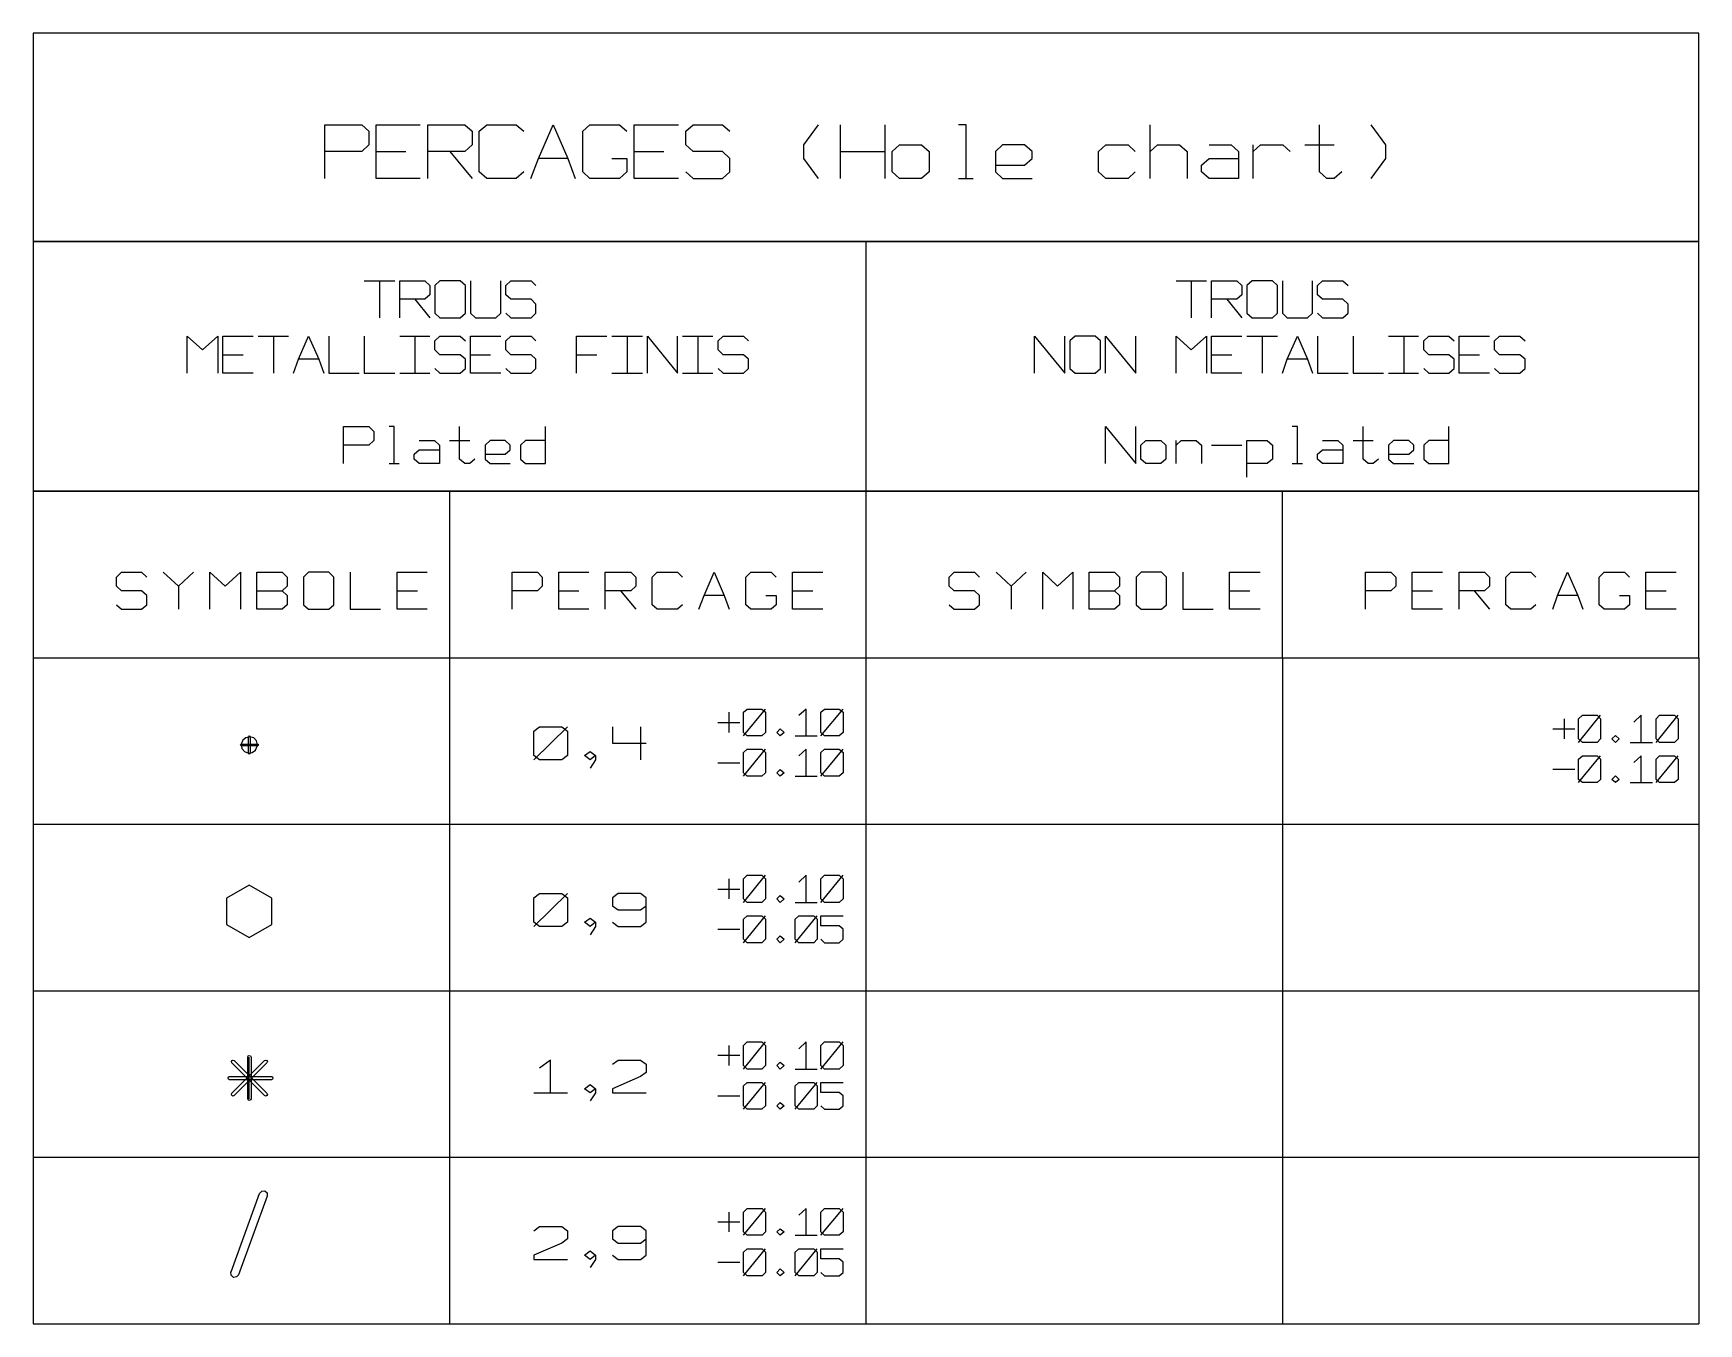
# Model space of a CAD drawing. Extents: x 0 to 1189, y 35 to 806.
# Drawn here: x 285.9 to 425.6, y 233 to 341.2 of the extents above; entities that cross this region are included whole.
import ezdxf

# ---------------------------------------------------------------- set-up
doc = ezdxf.new("R2010")
doc.units = 0
doc.layers.add('1', color=1, linetype='CONTINUOUS')

msp = doc.modelspace()

# ---------------------------------------------------------------- linework, layer by layer
at = {"layer": '1'}
for p, q in [((425.65, 341.25), (285.93, 341.25)), ((285.93, 341.25), (285.93, 323.78)), ((425.65, 323.78), (425.65, 341.25)), ((310.38, 329.08), (310.38, 333.58)), ((310.38, 333.58), (313.48, 333.58)), ((313.48, 333.58), (314.08, 333.03)), ((314.08, 333.03), (314.08, 331.88)), ((314.7, 329.08), (314.7, 333.58)), ((314.7, 333.58), (318.4, 333.58)), ((319.03, 329.08), (319.03, 333.58)), ((319.03, 333.58), (322.13, 333.58)), ((322.13, 333.58), (322.75, 333.03)), ((322.75, 333.03), (322.75, 331.88)), ((323.35, 333.03), (323.98, 333.58)), ((323.35, 329.63), (323.35, 333.03)), ((323.98, 333.58), (326.45, 333.58)), ((326.45, 333.58), (327.08, 333.03)), ((328.3, 330.75), (329.55, 333.58)), ((329.55, 333.58), (330.78, 330.75)), ((332.03, 333.03), (332.63, 333.58)), ((332.03, 329.63), (332.03, 333.03)), ((332.63, 333.58), (335.1, 333.58)), ((335.1, 333.58), (335.73, 333.03)), ((336.35, 329.08), (336.35, 333.58)), ((336.35, 333.58), (340.05, 333.58)), ((340.68, 333.03), (341.3, 333.58)), ((340.68, 331.88), (340.68, 333.03)), ((341.3, 333.58), (343.75, 333.58)), ((343.75, 333.58), (344.38, 333.03)), ((350.58, 331.88), (351.8, 333.58)), ((353.65, 329.08), (353.65, 333.58)), ((357.38, 333.58), (357.38, 329.08)), ((364.18, 333.58), (363.55, 333.58)), ((364.18, 329.08), (364.18, 333.58)), ((379.63, 329.08), (379.63, 333.58)), ((393.85, 329.63), (393.85, 333.58)), ((399.4, 331.88), (398.18, 333.58)), ((313.48, 331.33), (310.38, 331.33)), ((314.08, 331.88), (313.48, 331.33)), ((314.7, 331.33), (317.18, 331.33)), ((322.13, 331.33), (319.03, 331.33)), ((320.88, 331.33), (322.75, 329.08)), ((322.75, 331.88), (322.13, 331.33)), ((336.35, 331.33), (338.83, 331.33)), ((341.3, 331.33), (340.68, 331.88)), ((343.75, 331.33), (341.3, 331.33)), ((344.38, 330.75), (343.75, 331.33)), ((350.58, 330.75), (350.58, 331.88)), ((353.65, 331.33), (357.38, 331.33)), ((357.98, 331.33), (358.6, 331.88)), ((357.98, 329.63), (357.98, 331.33)), ((358.6, 331.88), (360.45, 331.88)), ((360.45, 331.88), (361.08, 331.33)), ((361.08, 331.33), (361.08, 329.63)), ((367.25, 331.88), (366.65, 331.33)), ((366.65, 331.33), (366.65, 329.63)), ((369.1, 331.88), (367.25, 331.88)), ((369.73, 331.33), (369.1, 331.88)), ((369.73, 330.75), (369.73, 331.33)), ((375.3, 331.33), (375.9, 331.88)), ((375.3, 329.63), (375.3, 331.33)), ((375.9, 331.88), (377.78, 331.88)), ((377.78, 331.88), (378.38, 331.33)), ((379.63, 331.33), (380.25, 331.88)), ((380.25, 331.88), (382.1, 331.88)), ((382.1, 331.88), (382.73, 331.33)), ((382.73, 331.33), (382.73, 329.08)), ((384.58, 331.88), (386.43, 331.88)), ((386.43, 331.88), (387.05, 331.33)), ((387.05, 331.33), (387.05, 329.08)), ((388.28, 329.08), (388.28, 331.88)), ((388.28, 331.33), (388.9, 331.88)), ((388.9, 331.88), (390.75, 331.88)), ((390.75, 331.88), (391.38, 331.33)), ((392.6, 331.88), (395.08, 331.88)), ((399.4, 330.75), (399.4, 331.88)), ((327.68, 329.08), (328.3, 330.75)), ((330.78, 330.75), (328.3, 330.75)), ((330.78, 330.75), (331.4, 329.08)), ((334.48, 330.75), (335.73, 330.75)), ((335.73, 330.75), (335.73, 329.63)), ((344.38, 329.63), (344.38, 330.75)), ((351.8, 329.08), (350.58, 330.75)), ((366.65, 330.2), (369.1, 330.2)), ((369.1, 330.2), (369.73, 330.75)), ((383.95, 330.2), (384.58, 330.75)), ((383.95, 329.63), (383.95, 330.2)), ((384.58, 330.75), (387.05, 330.75)), ((398.18, 329.08), (399.4, 330.75)), ((318.4, 329.08), (314.7, 329.08)), ((323.98, 329.08), (323.35, 329.63)), ((326.45, 329.08), (323.98, 329.08)), ((327.08, 329.63), (326.45, 329.08)), ((332.63, 329.08), (332.03, 329.63)), ((335.1, 329.08), (332.63, 329.08)), ((335.73, 329.63), (335.1, 329.08)), ((340.05, 329.08), (336.35, 329.08)), ((340.68, 329.63), (341.3, 329.08)), ((341.3, 329.08), (343.75, 329.08)), ((343.75, 329.08), (344.38, 329.63)), ((358.6, 329.08), (357.98, 329.63)), ((360.45, 329.08), (358.6, 329.08)), ((361.08, 329.63), (360.45, 329.08)), ((363.55, 329.08), (364.78, 329.08)), ((366.65, 329.63), (367.25, 329.08)), ((367.25, 329.08), (369.73, 329.08)), ((375.9, 329.08), (375.3, 329.63)), ((377.78, 329.08), (375.9, 329.08)), ((378.38, 329.63), (377.78, 329.08)), ((384.58, 329.08), (383.95, 329.63)), ((387.05, 329.08), (384.58, 329.08)), ((394.45, 329.08), (393.85, 329.63)), ((395.08, 329.08), (394.45, 329.08)), ((395.7, 329.63), (395.08, 329.08)), ((425.65, 323.78), (285.93, 323.78)), ((285.93, 323.78), (285.93, 302.83)), ((285.93, 323.78), (425.65, 323.78)), ((355.78, 323.78), (355.78, 288.85)), ((425.65, 302.83), (425.65, 323.78)), ((313.7, 320.48), (316.25, 320.48)), ((314.98, 320.48), (314.98, 317.38)), ((316.68, 317.38), (316.68, 320.48)), ((316.68, 320.48), (318.78, 320.48)), ((318.78, 320.48), (319.2, 320.08)), ((319.2, 320.08), (319.2, 319.3)), ((320.05, 320.48), (319.63, 320.08)), ((319.63, 320.08), (319.63, 317.78)), ((321.75, 320.48), (320.05, 320.48)), ((322.18, 320.08), (321.75, 320.48)), ((322.18, 317.78), (322.18, 320.08)), ((322.6, 320.48), (322.6, 317.78)), ((325.15, 317.78), (325.15, 320.48)), ((325.58, 320.08), (326, 320.48)), ((325.58, 319.3), (325.58, 320.08)), ((326, 320.48), (327.7, 320.48)), ((327.7, 320.48), (328.1, 320.08)), ((381.8, 320.48), (384.35, 320.48)), ((383.08, 320.48), (383.08, 317.38)), ((384.78, 317.38), (384.78, 320.48)), ((384.78, 320.48), (386.9, 320.48)), ((386.9, 320.48), (387.33, 320.08)), ((387.33, 320.08), (387.33, 319.3)), ((388.18, 320.48), (387.75, 320.08)), ((387.75, 320.08), (387.75, 317.78)), ((389.88, 320.48), (388.18, 320.48)), ((390.3, 320.08), (389.88, 320.48)), ((390.3, 317.78), (390.3, 320.08)), ((390.73, 320.48), (390.73, 317.78)), ((393.25, 317.78), (393.25, 320.48)), ((393.68, 320.08), (394.1, 320.48)), ((393.68, 319.3), (393.68, 320.08)), ((394.1, 320.48), (395.8, 320.48)), ((395.8, 320.48), (396.23, 320.08)), ((318.78, 318.93), (316.68, 318.93)), ((317.93, 318.93), (319.2, 317.38)), ((319.2, 319.3), (318.78, 318.93)), ((326, 318.93), (325.58, 319.3)), ((327.7, 318.93), (326, 318.93)), ((328.1, 318.53), (327.7, 318.93)), ((386.9, 318.93), (384.78, 318.93)), ((386.05, 318.93), (387.33, 317.38)), ((387.33, 319.3), (386.9, 318.93)), ((394.1, 318.93), (393.68, 319.3)), ((395.8, 318.93), (394.1, 318.93)), ((396.23, 318.53), (395.8, 318.93)), ((319.63, 317.78), (320.05, 317.38)), ((320.05, 317.38), (321.75, 317.38)), ((321.75, 317.38), (322.18, 317.78)), ((322.6, 317.78), (323.03, 317.38)), ((323.03, 317.38), (324.73, 317.38)), ((324.73, 317.38), (325.15, 317.78)), ((325.58, 317.78), (326, 317.38)), ((326, 317.38), (327.7, 317.38)), ((327.7, 317.38), (328.1, 317.78)), ((328.1, 317.78), (328.1, 318.53)), ((387.75, 317.78), (388.18, 317.38)), ((388.18, 317.38), (389.88, 317.38)), ((389.88, 317.38), (390.3, 317.78)), ((390.73, 317.78), (391.13, 317.38)), ((391.13, 317.38), (392.83, 317.38)), ((392.83, 317.38), (393.25, 317.78)), ((393.68, 317.78), (394.1, 317.38)), ((394.1, 317.38), (395.8, 317.38)), ((395.8, 317.38), (396.23, 317.78)), ((396.23, 317.78), (396.23, 318.53)), ((298.85, 312.73), (298.85, 315.83)), ((298.85, 315.83), (300.13, 314.68)), ((300.13, 314.68), (301.4, 315.83)), ((301.4, 315.83), (301.4, 312.73)), ((301.83, 312.73), (301.83, 315.83)), ((301.83, 315.83), (304.38, 315.83)), ((304.8, 315.83), (307.33, 315.83)), ((306.08, 315.83), (306.08, 312.73)), ((308.18, 313.9), (309.03, 315.83)), ((309.03, 315.83), (309.88, 313.9)), ((310.73, 315.83), (310.73, 312.73)), ((313.7, 315.83), (313.7, 312.73)), ((316.68, 315.83), (319.2, 315.83)), ((317.93, 315.83), (317.93, 312.73)), ((319.63, 315.45), (320.05, 315.83)), ((320.05, 315.83), (321.75, 315.83)), ((321.75, 315.83), (322.18, 315.45)), ((322.6, 312.73), (322.6, 315.83)), ((322.6, 315.83), (325.15, 315.83)), ((325.58, 315.45), (326, 315.83)), ((326, 315.83), (327.7, 315.83)), ((327.7, 315.83), (328.1, 315.45)), ((331.5, 312.73), (331.5, 315.83)), ((331.5, 315.83), (334.05, 315.83)), ((334.48, 315.83), (337.03, 315.83)), ((335.75, 315.83), (335.75, 312.73)), ((337.45, 312.73), (337.45, 315.83)), ((337.45, 315.83), (339.98, 312.73)), ((339.98, 312.73), (339.98, 315.83)), ((340.4, 315.83), (342.95, 315.83)), ((341.68, 315.83), (341.68, 312.73)), ((343.38, 315.45), (343.8, 315.83)), ((343.8, 315.83), (345.5, 315.83)), ((345.5, 315.83), (345.93, 315.45)), ((369.93, 312.73), (369.93, 315.83)), ((369.93, 315.83), (372.48, 312.73)), ((372.48, 312.73), (372.48, 315.83)), ((373.33, 315.83), (372.9, 315.45)), ((375.03, 315.83), (373.33, 315.83)), ((375.45, 315.45), (375.03, 315.83)), ((375.88, 312.73), (375.88, 315.83)), ((375.88, 315.83), (378.43, 312.73)), ((378.43, 312.73), (378.43, 315.83)), ((381.8, 312.73), (381.8, 315.83)), ((381.8, 315.83), (383.08, 314.68)), ((383.08, 314.68), (384.35, 315.83)), ((384.35, 315.83), (384.35, 312.73)), ((384.78, 312.73), (384.78, 315.83)), ((384.78, 315.83), (387.33, 315.83)), ((387.75, 315.83), (390.3, 315.83)), ((389.03, 315.83), (389.03, 312.73)), ((391.13, 313.9), (391.98, 315.83)), ((391.98, 315.83), (392.83, 313.9)), ((393.68, 315.83), (393.68, 312.73)), ((396.65, 315.83), (396.65, 312.73)), ((399.63, 315.83), (402.15, 315.83)), ((400.9, 315.83), (400.9, 312.73)), ((402.58, 315.45), (403, 315.83)), ((403, 315.83), (404.7, 315.83)), ((404.7, 315.83), (405.13, 315.45)), ((405.55, 312.73), (405.55, 315.83)), ((405.55, 315.83), (408.1, 315.83)), ((408.53, 315.45), (408.95, 315.83)), ((408.95, 315.83), (410.65, 315.83)), ((410.65, 315.83), (411.08, 315.45)), ((319.63, 314.68), (319.63, 315.45)), ((320.05, 314.28), (319.63, 314.68)), ((325.58, 314.68), (325.58, 315.45)), ((326, 314.28), (325.58, 314.68)), ((343.38, 314.68), (343.38, 315.45)), ((343.8, 314.28), (343.38, 314.68)), ((372.9, 315.45), (372.9, 313.13)), ((375.45, 313.13), (375.45, 315.45)), ((402.58, 314.68), (402.58, 315.45)), ((403, 314.28), (402.58, 314.68)), ((408.53, 314.68), (408.53, 315.45)), ((408.95, 314.28), (408.53, 314.68)), ((301.83, 314.28), (303.53, 314.28)), ((307.75, 312.73), (308.18, 313.9)), ((309.88, 313.9), (308.18, 313.9)), ((309.88, 313.9), (310.3, 312.73)), ((319.63, 313.13), (320.05, 312.73)), ((321.75, 314.28), (320.05, 314.28)), ((322.18, 313.9), (321.75, 314.28)), ((321.75, 312.73), (322.18, 313.13)), ((322.18, 313.13), (322.18, 313.9)), ((322.6, 314.28), (324.3, 314.28)), ((325.58, 313.13), (326, 312.73)), ((327.7, 314.28), (326, 314.28)), ((328.1, 313.9), (327.7, 314.28)), ((327.7, 312.73), (328.1, 313.13)), ((328.1, 313.13), (328.1, 313.9)), ((331.5, 314.28), (333.2, 314.28)), ((343.38, 313.13), (343.8, 312.73)), ((345.5, 314.28), (343.8, 314.28)), ((345.93, 313.9), (345.5, 314.28)), ((345.5, 312.73), (345.93, 313.13)), ((345.93, 313.13), (345.93, 313.9)), ((372.9, 313.13), (373.33, 312.73)), ((375.03, 312.73), (375.45, 313.13)), ((384.78, 314.28), (386.48, 314.28)), ((390.73, 312.73), (391.13, 313.9)), ((392.83, 313.9), (391.13, 313.9)), ((392.83, 313.9), (393.25, 312.73)), ((402.58, 313.13), (403, 312.73)), ((404.7, 314.28), (403, 314.28)), ((405.13, 313.9), (404.7, 314.28)), ((404.7, 312.73), (405.13, 313.13)), ((405.13, 313.13), (405.13, 313.9)), ((405.55, 314.28), (407.25, 314.28)), ((408.53, 313.13), (408.95, 312.73)), ((410.65, 314.28), (408.95, 314.28)), ((411.08, 313.9), (410.65, 314.28)), ((410.65, 312.73), (411.08, 313.13)), ((411.08, 313.13), (411.08, 313.9)), ((304.38, 312.73), (301.83, 312.73)), ((310.73, 312.73), (313.28, 312.73)), ((313.7, 312.73), (316.25, 312.73)), ((316.68, 312.73), (319.2, 312.73)), ((320.05, 312.73), (321.75, 312.73)), ((325.15, 312.73), (322.6, 312.73)), ((326, 312.73), (327.7, 312.73)), ((334.48, 312.73), (337.03, 312.73)), ((340.4, 312.73), (342.95, 312.73)), ((343.8, 312.73), (345.5, 312.73)), ((373.33, 312.73), (375.03, 312.73)), ((387.33, 312.73), (384.78, 312.73)), ((393.68, 312.73), (396.23, 312.73)), ((396.65, 312.73), (399.2, 312.73)), ((399.63, 312.73), (402.15, 312.73)), ((403, 312.73), (404.7, 312.73)), ((408.1, 312.73), (405.55, 312.73)), ((408.95, 312.73), (410.65, 312.73)), ((311.95, 305.15), (311.95, 308.25)), ((311.95, 308.25), (314.08, 308.25)), ((314.08, 308.25), (314.5, 307.85)), ((314.5, 307.85), (314.5, 307.08)), ((316.2, 308.25), (315.78, 308.25)), ((316.2, 305.15), (316.2, 308.25)), ((321.7, 305.53), (321.7, 308.25)), ((328.9, 305.15), (328.9, 308.25)), ((375.88, 305.15), (375.88, 308.25)), ((375.88, 308.25), (378.43, 305.15)), ((378.43, 305.15), (378.43, 308.25)), ((391.98, 308.25), (391.55, 308.25)), ((391.98, 305.15), (391.98, 308.25)), ((397.5, 305.53), (397.5, 308.25)), ((404.7, 305.15), (404.7, 308.25)), ((314.08, 306.7), (311.95, 306.7)), ((314.5, 307.08), (314.08, 306.7)), ((317.88, 305.93), (318.3, 306.3)), ((318.3, 307.08), (319.58, 307.08)), ((318.3, 306.3), (320, 306.3)), ((319.58, 307.08), (320, 306.7)), ((320, 306.7), (320, 305.15)), ((320.85, 307.08), (322.55, 307.08)), ((324.25, 307.08), (323.83, 306.7)), ((323.83, 306.7), (323.83, 305.53)), ((325.53, 307.08), (324.25, 307.08)), ((325.95, 306.7), (325.53, 307.08)), ((325.53, 305.93), (325.95, 306.3)), ((325.95, 306.3), (325.95, 306.7)), ((327.23, 307.08), (326.8, 306.7)), ((326.8, 306.7), (326.8, 305.53)), ((328.9, 307.08), (327.23, 307.08)), ((378.85, 306.7), (379.28, 307.08)), ((378.85, 305.53), (378.85, 306.7)), ((379.28, 307.08), (380.53, 307.08)), ((380.53, 307.08), (380.95, 306.7)), ((380.95, 306.7), (380.95, 305.53)), ((381.8, 305.15), (381.8, 307.08)), ((381.8, 306.7), (382.23, 307.08)), ((382.23, 307.08), (383.5, 307.08)), ((383.5, 307.08), (383.93, 306.7)), ((383.93, 306.7), (383.93, 305.15)), ((384.78, 306.7), (387.33, 306.7)), ((387.75, 304), (387.75, 307.08)), ((387.75, 307.08), (389.45, 307.08)), ((389.45, 307.08), (389.88, 306.7)), ((389.88, 306.7), (389.88, 305.53)), ((393.68, 305.93), (394.1, 306.3)), ((394.1, 307.08), (395.38, 307.08)), ((394.1, 306.3), (395.8, 306.3)), ((395.38, 307.08), (395.8, 306.7)), ((395.8, 306.7), (395.8, 305.15)), ((396.65, 307.08), (398.35, 307.08)), ((400.05, 307.08), (399.63, 306.7)), ((399.63, 306.7), (399.63, 305.53)), ((401.33, 307.08), (400.05, 307.08)), ((401.75, 306.7), (401.33, 307.08)), ((401.33, 305.93), (401.75, 306.3)), ((401.75, 306.3), (401.75, 306.7)), ((403, 307.08), (402.58, 306.7)), ((402.58, 306.7), (402.58, 305.53)), ((404.7, 307.08), (403, 307.08)), ((315.78, 305.15), (316.63, 305.15)), ((317.88, 305.53), (317.88, 305.93)), ((318.3, 305.15), (317.88, 305.53)), ((320, 305.15), (318.3, 305.15)), ((322.13, 305.15), (321.7, 305.53)), ((322.55, 305.15), (322.13, 305.15)), ((322.98, 305.53), (322.55, 305.15)), ((323.83, 305.93), (325.53, 305.93)), ((323.83, 305.53), (324.25, 305.15)), ((324.25, 305.15), (325.95, 305.15)), ((326.8, 305.53), (327.23, 305.15)), ((327.23, 305.15), (328.9, 305.15)), ((379.28, 305.15), (378.85, 305.53)), ((380.53, 305.15), (379.28, 305.15)), ((380.95, 305.53), (380.53, 305.15)), ((389.45, 305.15), (387.75, 305.15)), ((389.88, 305.53), (389.45, 305.15)), ((391.55, 305.15), (392.4, 305.15)), ((393.68, 305.53), (393.68, 305.93)), ((394.1, 305.15), (393.68, 305.53)), ((395.8, 305.15), (394.1, 305.15)), ((397.93, 305.15), (397.5, 305.53)), ((398.35, 305.15), (397.93, 305.15)), ((398.78, 305.53), (398.35, 305.15)), ((399.63, 305.93), (401.33, 305.93)), ((399.63, 305.53), (400.05, 305.15)), ((400.05, 305.15), (401.75, 305.15)), ((402.58, 305.53), (403, 305.15)), ((403, 305.15), (404.7, 305.15)), ((425.65, 302.83), (285.93, 302.83)), ((285.93, 302.83), (285.93, 288.85)), ((285.93, 302.83), (425.65, 302.83)), ((320.85, 302.83), (320.85, 288.85)), ((390.73, 288.85), (390.73, 302.83)), ((425.65, 288.85), (425.65, 302.83)), ((292.9, 295.63), (293.32, 296.03)), ((292.9, 294.85), (292.9, 295.63)), ((293.32, 294.48), (292.9, 294.85)), ((293.32, 296.03), (295.02, 296.03)), ((295.02, 296.03), (295.45, 295.63)), ((296.82, 296.03), (298.1, 294.85)), ((298.1, 294.85), (299.37, 296.03)), ((298.1, 294.85), (298.1, 292.93)), ((300.75, 292.93), (300.75, 296.03)), ((300.75, 296.03), (302.02, 294.85)), ((302.02, 294.85), (303.3, 296.03)), ((303.3, 296.03), (303.3, 292.93)), ((304.67, 292.93), (304.67, 296.03)), ((304.67, 296.03), (306.8, 296.03)), ((306.8, 296.03), (307.22, 295.63)), ((307.22, 294.85), (306.8, 294.48)), ((307.22, 295.63), (307.22, 294.85)), ((309.02, 296.03), (308.6, 295.63)), ((308.6, 295.63), (308.6, 293.3)), ((310.72, 296.03), (309.02, 296.03)), ((311.15, 295.63), (310.72, 296.03)), ((311.15, 293.3), (311.15, 295.63)), ((312.52, 296.03), (312.52, 292.93)), ((316.45, 292.93), (316.45, 296.03)), ((316.45, 296.03), (318.97, 296.03)), ((326.1, 292.93), (326.1, 296.03)), ((326.1, 296.03), (328.22, 296.03)), ((328.22, 296.03), (328.62, 295.63)), ((328.62, 294.85), (328.22, 294.48)), ((328.62, 295.63), (328.62, 294.85)), ((330.02, 292.93), (330.02, 296.03)), ((330.02, 296.03), (332.55, 296.03)), ((333.92, 292.93), (333.92, 296.03)), ((333.92, 296.03), (336.05, 296.03)), ((336.05, 296.03), (336.47, 295.63)), ((336.47, 294.85), (336.05, 294.48)), ((336.47, 295.63), (336.47, 294.85)), ((337.85, 295.63), (338.27, 296.03)), ((337.85, 293.3), (337.85, 295.63)), ((338.27, 296.03), (339.97, 296.03)), ((339.97, 296.03), (340.4, 295.63)), ((342.2, 294.08), (343.05, 296.03)), ((343.05, 296.03), (343.9, 294.08)), ((345.7, 295.63), (346.12, 296.03)), ((345.7, 293.3), (345.7, 295.63)), ((346.12, 296.03), (347.82, 296.03)), ((347.82, 296.03), (348.25, 295.63)), ((349.62, 292.93), (349.62, 296.03)), ((349.62, 296.03), (352.17, 296.03)), ((362.77, 295.63), (363.2, 296.03)), ((362.77, 294.85), (362.77, 295.63)), ((363.2, 294.48), (362.77, 294.85)), ((363.2, 296.03), (364.9, 296.03)), ((364.9, 296.03), (365.32, 295.63)), ((366.7, 296.03), (367.97, 294.85)), ((367.97, 294.85), (369.22, 296.03)), ((367.97, 294.85), (367.97, 292.93)), ((370.62, 292.93), (370.62, 296.03)), ((370.62, 296.03), (371.87, 294.85)), ((371.87, 294.85), (373.15, 296.03)), ((373.15, 296.03), (373.15, 292.93)), ((374.52, 292.93), (374.52, 296.03)), ((374.52, 296.03), (376.65, 296.03)), ((376.65, 296.03), (377.07, 295.63)), ((377.07, 294.85), (376.65, 294.48)), ((377.07, 295.63), (377.07, 294.85)), ((378.87, 296.03), (378.45, 295.63)), ((378.45, 295.63), (378.45, 293.3)), ((380.57, 296.03), (378.87, 296.03)), ((381, 295.63), (380.57, 296.03)), ((381, 293.3), (381, 295.63)), ((382.37, 296.03), (382.37, 292.93)), ((386.3, 292.93), (386.3, 296.03)), ((386.3, 296.03), (388.85, 296.03)), ((397.7, 292.93), (397.7, 296.03)), ((397.7, 296.03), (399.82, 296.03)), ((399.82, 296.03), (400.25, 295.63)), ((400.25, 294.85), (399.82, 294.48)), ((400.25, 295.63), (400.25, 294.85)), ((401.62, 292.93), (401.62, 296.03)), ((401.62, 296.03), (404.17, 296.03)), ((405.55, 292.93), (405.55, 296.03)), ((405.55, 296.03), (407.67, 296.03)), ((407.67, 296.03), (408.1, 295.63)), ((408.1, 294.85), (407.67, 294.48)), ((408.1, 295.63), (408.1, 294.85)), ((409.47, 295.63), (409.9, 296.03)), ((409.47, 293.3), (409.47, 295.63)), ((409.9, 296.03), (411.57, 296.03)), ((411.57, 296.03), (412, 295.63)), ((413.8, 294.08), (414.65, 296.03)), ((414.65, 296.03), (415.5, 294.08)), ((417.3, 295.63), (417.72, 296.03)), ((417.3, 293.3), (417.3, 295.63)), ((417.72, 296.03), (419.42, 296.03)), ((419.42, 296.03), (419.85, 295.63)), ((421.22, 292.93), (421.22, 296.03)), ((421.22, 296.03), (423.77, 296.03)), ((295.02, 294.48), (293.32, 294.48)), ((295.45, 294.08), (295.02, 294.48)), ((295.45, 293.3), (295.45, 294.08)), ((304.67, 294.48), (306.8, 294.48)), ((306.8, 294.48), (307.22, 294.08)), ((307.22, 294.08), (307.22, 293.3)), ((316.45, 294.48), (318.15, 294.48)), ((328.22, 294.48), (326.1, 294.48)), ((330.02, 294.48), (331.7, 294.48)), ((336.05, 294.48), (333.92, 294.48)), ((335.2, 294.48), (336.47, 292.93)), ((341.77, 292.93), (342.2, 294.08)), ((343.9, 294.08), (342.2, 294.08)), ((343.9, 294.08), (344.32, 292.93)), ((347.4, 294.08), (348.25, 294.08)), ((348.25, 294.08), (348.25, 293.3)), ((349.62, 294.48), (351.32, 294.48)), ((364.9, 294.48), (363.2, 294.48)), ((365.32, 294.08), (364.9, 294.48)), ((365.32, 293.3), (365.32, 294.08)), ((374.52, 294.48), (376.65, 294.48)), ((376.65, 294.48), (377.07, 294.08)), ((377.07, 294.08), (377.07, 293.3)), ((386.3, 294.48), (388, 294.48)), ((399.82, 294.48), (397.7, 294.48)), ((401.62, 294.48), (403.32, 294.48)), ((407.67, 294.48), (405.55, 294.48)), ((406.82, 294.48), (408.1, 292.93)), ((413.4, 292.93), (413.8, 294.08)), ((415.5, 294.08), (413.8, 294.08)), ((415.5, 294.08), (415.92, 292.93)), ((419, 294.08), (419.85, 294.08)), ((419.85, 294.08), (419.85, 293.3)), ((421.22, 294.48), (422.92, 294.48)), ((292.9, 293.3), (293.32, 292.93)), ((293.32, 292.93), (295.02, 292.93)), ((295.02, 292.93), (295.45, 293.3)), ((306.8, 292.93), (304.67, 292.93)), ((307.22, 293.3), (306.8, 292.93)), ((308.6, 293.3), (309.02, 292.93)), ((309.02, 292.93), (310.72, 292.93)), ((310.72, 292.93), (311.15, 293.3)), ((312.52, 292.93), (315.07, 292.93)), ((318.97, 292.93), (316.45, 292.93)), ((332.55, 292.93), (330.02, 292.93)), ((338.27, 292.93), (337.85, 293.3)), ((339.97, 292.93), (338.27, 292.93)), ((340.4, 293.3), (339.97, 292.93)), ((346.12, 292.93), (345.7, 293.3)), ((347.82, 292.93), (346.12, 292.93)), ((348.25, 293.3), (347.82, 292.93)), ((352.17, 292.93), (349.62, 292.93)), ((362.77, 293.3), (363.2, 292.93)), ((363.2, 292.93), (364.9, 292.93)), ((364.9, 292.93), (365.32, 293.3)), ((376.65, 292.93), (374.52, 292.93)), ((377.07, 293.3), (376.65, 292.93)), ((378.45, 293.3), (378.87, 292.93)), ((378.87, 292.93), (380.57, 292.93)), ((380.57, 292.93), (381, 293.3)), ((382.37, 292.93), (384.92, 292.93)), ((388.85, 292.93), (386.3, 292.93)), ((404.17, 292.93), (401.62, 292.93)), ((409.9, 292.93), (409.47, 293.3)), ((411.57, 292.93), (409.9, 292.93)), ((412, 293.3), (411.57, 292.93)), ((417.72, 292.93), (417.3, 293.3)), ((419.42, 292.93), (417.72, 292.93)), ((419.85, 293.3), (419.42, 292.93)), ((423.77, 292.93), (421.22, 292.93)), ((285.93, 288.85), (285.93, 232.98)), ((285.93, 288.85), (425.65, 288.85)), ((320.85, 288.85), (320.85, 232.98)), ((355.78, 288.85), (355.78, 232.98)), ((390.73, 288.85), (390.73, 232.98)), ((425.65, 288.85), (425.65, 232.98)), ((344.27, 284.28), (344.27, 282.58)), ((345.52, 284.28), (345.82, 284.55)), ((345.52, 282.3), (347.37, 284.55)), ((345.52, 282.58), (345.52, 284.28)), ((345.82, 284.55), (347.05, 284.55)), ((347.05, 284.55), (347.37, 284.28)), ((347.37, 284.28), (347.37, 282.58)), ((350.77, 284.55), (350.15, 284)), ((350.77, 282.3), (350.77, 284.55)), ((352, 284.28), (352.32, 284.55)), ((352, 282.3), (353.87, 284.55)), ((352, 282.58), (352, 284.28)), ((352.32, 284.55), (353.55, 284.55)), ((353.55, 284.55), (353.87, 284.28)), ((353.87, 284.28), (353.87, 282.58)), ((414.35, 283.73), (414.35, 282.05)), ((415.57, 283.73), (415.9, 284.03)), ((415.57, 281.75), (417.42, 284.03)), ((415.57, 282.05), (415.57, 283.73)), ((415.9, 284.03), (417.12, 284.03)), ((417.12, 284.03), (417.42, 283.73)), ((417.42, 283.73), (417.42, 282.05)), ((420.82, 284.03), (420.22, 283.45)), ((420.82, 281.75), (420.82, 284.03)), ((422.07, 283.73), (422.37, 284.03)), ((422.07, 281.75), (423.92, 284.03)), ((422.07, 282.05), (422.07, 283.73)), ((422.37, 284.03), (423.62, 284.03)), ((423.62, 284.03), (423.92, 283.73)), ((423.92, 283.73), (423.92, 282.05)), ((303.98, 282.22), (304, 282.27)), ((304, 282.27), (304.05, 282.3)), ((304.05, 282.3), (304.1, 282.27)), ((304.1, 282.27), (304.13, 282.22)), ((327.92, 282.7), (328.4, 283.05)), ((327.92, 280.3), (330.75, 283.05)), ((327.92, 280.65), (327.92, 282.7)), ((328.4, 283.05), (330.27, 283.05)), ((330.27, 283.05), (330.75, 282.7)), ((330.75, 282.7), (330.75, 280.65)), ((334.52, 283.05), (334.52, 281.68)), ((336.87, 283.05), (336.87, 280.3)), ((343.35, 283.43), (345.2, 283.43)), ((345.82, 282.3), (345.52, 282.58)), ((347.05, 282.3), (345.82, 282.3)), ((347.37, 282.58), (347.05, 282.3)), ((348.3, 282.58), (348.6, 282.88)), ((348.6, 282.3), (348.3, 282.58)), ((348.6, 282.88), (348.92, 282.58)), ((348.92, 282.58), (348.6, 282.3)), ((349.85, 282.3), (351.7, 282.3)), ((352.32, 282.3), (352, 282.58)), ((353.55, 282.3), (352.32, 282.3)), ((353.87, 282.58), (353.55, 282.3)), ((413.42, 282.88), (415.27, 282.88)), ((418.37, 282.05), (418.67, 282.33)), ((418.67, 282.33), (418.97, 282.05)), ((303.3, 281.55), (303.33, 281.6)), ((303.33, 281.5), (303.3, 281.55)), ((303.33, 281.6), (303.38, 281.6)), ((303.38, 281.47), (303.33, 281.5)), ((303.5, 281.93), (303.37, 281.6)), ((303.37, 281.6), (303.42, 281.25)), ((303.38, 281.6), (304.75, 281.6)), ((304.75, 281.47), (303.38, 281.47)), ((303.42, 281.25), (303.65, 281)), ((303.75, 282.15), (303.5, 281.93)), ((303.65, 281), (303.97, 280.85)), ((304.07, 282.23), (303.75, 282.15)), ((303.97, 280.85), (304.3, 280.9)), ((303.98, 280.85), (303.98, 282.22)), ((304, 280.8), (303.98, 280.85)), ((304.42, 282.13), (304.07, 282.23)), ((304.13, 280.85), (304.1, 280.8)), ((304.13, 282.22), (304.13, 280.85)), ((304.3, 280.9), (304.57, 281.1)), ((304.65, 281.88), (304.42, 282.13)), ((304.57, 281.1), (304.72, 281.43)), ((304.75, 281.55), (304.65, 281.88)), ((304.72, 281.43), (304.75, 281.55)), ((304.75, 281.6), (304.8, 281.6)), ((304.8, 281.5), (304.75, 281.47)), ((304.8, 281.6), (304.8, 281.55)), ((304.8, 281.55), (304.8, 281.5)), ((332.17, 280.65), (332.65, 280.98)), ((332.65, 280.98), (333.1, 280.65)), ((334.52, 281.68), (337.35, 281.68)), ((345.52, 280.9), (345.82, 281.18)), ((345.52, 278.93), (347.37, 281.18)), ((345.52, 279.2), (345.52, 280.9)), ((345.82, 281.18), (347.05, 281.18)), ((347.05, 281.18), (347.37, 280.9)), ((347.37, 280.9), (347.37, 279.2)), ((350.77, 281.18), (350.15, 280.63)), ((350.77, 278.93), (350.77, 281.18)), ((352, 280.9), (352.32, 281.18)), ((352, 278.93), (353.87, 281.18)), ((352, 279.2), (352, 280.9)), ((352.32, 281.18), (353.55, 281.18)), ((353.55, 281.18), (353.87, 280.9)), ((353.87, 280.9), (353.87, 279.2)), ((415.9, 281.75), (415.57, 282.05)), ((417.12, 281.75), (415.9, 281.75)), ((417.42, 282.05), (417.12, 281.75)), ((418.67, 281.75), (418.37, 282.05)), ((418.97, 282.05), (418.67, 281.75)), ((419.9, 281.75), (421.77, 281.75)), ((422.37, 281.75), (422.07, 282.05)), ((423.62, 281.75), (422.37, 281.75)), ((423.92, 282.05), (423.62, 281.75)), ((304.05, 280.77), (304, 280.8)), ((304.1, 280.8), (304.05, 280.77)), ((328.4, 280.3), (327.92, 280.65)), ((330.27, 280.3), (328.4, 280.3)), ((330.75, 280.65), (330.27, 280.3)), ((332.65, 280.3), (332.17, 280.65)), ((333.1, 280.65), (332.65, 280.3)), ((333.1, 280.3), (332.65, 279.6)), ((333.1, 280.65), (333.1, 280.3)), ((343.35, 280.05), (345.2, 280.05)), ((348.3, 279.2), (348.6, 279.48)), ((348.6, 279.48), (348.92, 279.2)), ((413.42, 279.5), (415.27, 279.5)), ((415.57, 280.35), (415.9, 280.63)), ((415.57, 278.38), (417.42, 280.63)), ((415.57, 278.65), (415.57, 280.35)), ((415.9, 280.63), (417.12, 280.63)), ((417.12, 280.63), (417.42, 280.35)), ((417.42, 280.35), (417.42, 278.65)), ((420.82, 280.63), (420.22, 280.08)), ((420.82, 278.38), (420.82, 280.63)), ((422.07, 280.35), (422.37, 280.63)), ((422.07, 278.38), (423.92, 280.63)), ((422.07, 278.65), (422.07, 280.35)), ((422.37, 280.63), (423.62, 280.63)), ((423.62, 280.63), (423.92, 280.35)), ((423.92, 280.35), (423.92, 278.65)), ((345.82, 278.93), (345.52, 279.2)), ((347.05, 278.93), (345.82, 278.93)), ((347.37, 279.2), (347.05, 278.93)), ((348.6, 278.93), (348.3, 279.2)), ((348.92, 279.2), (348.6, 278.93)), ((349.85, 278.93), (351.7, 278.93)), ((352.32, 278.93), (352, 279.2)), ((353.55, 278.93), (352.32, 278.93)), ((353.87, 279.2), (353.55, 278.93)), ((415.9, 278.38), (415.57, 278.65)), ((417.12, 278.38), (415.9, 278.38)), ((417.42, 278.65), (417.12, 278.38)), ((418.37, 278.65), (418.67, 278.95)), ((418.67, 278.38), (418.37, 278.65)), ((418.67, 278.95), (418.97, 278.65)), ((418.97, 278.65), (418.67, 278.38)), ((419.9, 278.38), (421.77, 278.38)), ((422.37, 278.38), (422.07, 278.65)), ((423.62, 278.38), (422.37, 278.38)), ((423.92, 278.65), (423.62, 278.38)), ((285.93, 274.88), (425.65, 274.88)), ((304.05, 269.78), (302.15, 268.68)), ((305.95, 268.68), (304.05, 269.78)), ((344.27, 270.3), (344.27, 268.63)), ((345.52, 270.3), (345.82, 270.6)), ((345.52, 268.33), (347.37, 270.6)), ((345.52, 268.63), (345.52, 270.3)), ((345.82, 270.6), (347.05, 270.6)), ((347.05, 270.6), (347.37, 270.3)), ((347.37, 270.3), (347.37, 268.63)), ((350.77, 270.6), (350.15, 270.03)), ((350.77, 268.33), (350.77, 270.6)), ((352, 270.3), (352.32, 270.6)), ((352, 268.33), (353.87, 270.6)), ((352, 268.63), (352, 270.3)), ((352.32, 270.6), (353.55, 270.6)), ((353.55, 270.6), (353.87, 270.3)), ((353.87, 270.3), (353.87, 268.63)), ((302.15, 268.68), (302.15, 266.48)), ((305.95, 266.48), (305.95, 268.68)), ((327.93, 268.72), (328.4, 269.07)), ((327.93, 266.32), (330.75, 269.07)), ((327.93, 266.67), (327.93, 268.72)), ((328.4, 269.07), (330.28, 269.07)), ((330.28, 269.07), (330.75, 268.72)), ((330.75, 268.72), (330.75, 266.67)), ((335, 269.07), (334.53, 268.72)), ((334.53, 268.72), (334.53, 268.05)), ((336.88, 269.07), (335, 269.07)), ((337.35, 268.72), (336.88, 269.07)), ((337.35, 266.67), (337.35, 268.72)), ((343.35, 269.45), (345.2, 269.45)), ((345.82, 268.33), (345.52, 268.63)), ((347.05, 268.33), (345.82, 268.33)), ((347.37, 268.63), (347.05, 268.33)), ((348.3, 268.63), (348.6, 268.9)), ((348.6, 268.33), (348.3, 268.63)), ((348.6, 268.9), (348.92, 268.63)), ((348.92, 268.63), (348.6, 268.33)), ((349.85, 268.33), (351.7, 268.33)), ((352.32, 268.33), (352, 268.63)), ((353.55, 268.33), (352.32, 268.33)), ((353.87, 268.63), (353.55, 268.33)), ((332.18, 266.67), (332.65, 267)), ((332.65, 267), (333.1, 266.67)), ((334.53, 268.05), (335, 267.7)), ((335, 267.7), (336.88, 267.7)), ((336.88, 267.7), (337.35, 268.05)), ((345.52, 266.93), (345.82, 267.2)), ((345.52, 264.95), (347.37, 267.2)), ((345.52, 265.23), (345.52, 266.93)), ((345.82, 267.2), (347.05, 267.2)), ((347.05, 267.2), (347.37, 266.93)), ((347.37, 266.93), (347.37, 265.23)), ((349.85, 266.93), (350.15, 267.2)), ((349.85, 264.95), (351.7, 267.2)), ((349.85, 265.23), (349.85, 266.93)), ((350.15, 267.2), (351.4, 267.2)), ((351.4, 267.2), (351.7, 266.93)), ((351.7, 266.93), (351.7, 265.23)), ((352, 266.35), (352, 267.2)), ((352, 267.2), (353.87, 267.2)), ((302.15, 266.48), (304.05, 265.38)), ((304.05, 265.38), (305.95, 266.48)), ((328.4, 266.32), (327.93, 266.67)), ((330.28, 266.32), (328.4, 266.32)), ((330.75, 266.67), (330.28, 266.32)), ((332.65, 266.32), (332.18, 266.67)), ((333.1, 266.67), (332.65, 266.32)), ((333.1, 266.32), (332.65, 265.62)), ((333.1, 266.67), (333.1, 266.32)), ((334.53, 266.67), (335, 266.32)), ((335, 266.32), (336.88, 266.32)), ((336.88, 266.32), (337.35, 266.67)), ((343.35, 266.08), (345.2, 266.08)), ((348.3, 265.23), (348.6, 265.53)), ((348.6, 265.53), (348.92, 265.23)), ((353.55, 266.35), (352, 266.35)), ((353.87, 266.08), (353.55, 266.35)), ((353.87, 265.23), (353.87, 266.08)), ((345.82, 264.95), (345.52, 265.23)), ((347.05, 264.95), (345.82, 264.95)), ((347.37, 265.23), (347.05, 264.95)), ((348.6, 264.95), (348.3, 265.23)), ((348.92, 265.23), (348.6, 264.95)), ((350.15, 264.95), (349.85, 265.23)), ((351.4, 264.95), (350.15, 264.95)), ((351.7, 265.23), (351.4, 264.95)), ((352, 265.23), (352.32, 264.95)), ((352.32, 264.95), (353.55, 264.95)), ((353.55, 264.95), (353.87, 265.23)), ((285.93, 260.9), (425.65, 260.9)), ((344.27, 256.33), (344.27, 254.65)), ((345.52, 256.33), (345.82, 256.63)), ((345.52, 254.35), (347.37, 256.63)), ((345.52, 254.65), (345.52, 256.33)), ((345.82, 256.63), (347.05, 256.63)), ((347.05, 256.63), (347.37, 256.33)), ((347.37, 256.33), (347.37, 254.65)), ((350.77, 256.63), (350.15, 256.05)), ((350.77, 254.35), (350.77, 256.63)), ((352, 256.33), (352.32, 256.63)), ((352, 254.35), (353.87, 256.63)), ((352, 254.65), (352, 256.33)), ((352.32, 256.63), (353.55, 256.63)), ((353.55, 256.63), (353.87, 256.33)), ((353.87, 256.33), (353.87, 254.65)), ((302.55, 254.97), (302.58, 255.07)), ((302.58, 254.87), (302.55, 254.97)), ((302.58, 255.07), (302.68, 255.1)), ((302.58, 252.32), (305.33, 255.07)), ((305.33, 252.12), (302.58, 254.87)), ((302.68, 255.1), (302.78, 255.07)), ((302.78, 255.07), (305.53, 252.32)), ((305.53, 254.87), (302.78, 252.12)), ((303.93, 255.35), (303.95, 255.45)), ((303.93, 251.85), (303.93, 255.35)), ((303.95, 255.45), (304.05, 255.47)), ((304.05, 255.47), (304.15, 255.45)), ((304.05, 251.85), (304.05, 255.35)), ((304.05, 251.85), (304.05, 255.35)), ((304.05, 251.85), (304.05, 255.35)), ((304.15, 255.45), (304.2, 255.35)), ((304.2, 255.35), (304.2, 251.85)), ((305.33, 255.07), (305.43, 255.1)), ((305.43, 255.1), (305.53, 255.07)), ((305.53, 255.07), (305.58, 254.97)), ((305.58, 254.97), (305.53, 254.87)), ((329.33, 255.1), (328.4, 254.42)), ((329.33, 252.35), (329.33, 255.1)), ((334.53, 254.75), (335, 255.1)), ((335, 255.1), (336.88, 255.1)), ((336.88, 255.1), (337.35, 254.75)), ((337.35, 254.75), (337.35, 254.07)), ((343.35, 255.5), (345.2, 255.5)), ((345.82, 254.35), (345.52, 254.65)), ((347.05, 254.35), (345.82, 254.35)), ((347.37, 254.65), (347.05, 254.35)), ((348.3, 254.65), (348.6, 254.93)), ((348.6, 254.35), (348.3, 254.65)), ((348.6, 254.93), (348.92, 254.65)), ((348.92, 254.65), (348.6, 254.35)), ((349.85, 254.35), (351.7, 254.35)), ((352.32, 254.35), (352, 254.65)), ((353.55, 254.35), (352.32, 254.35)), ((353.87, 254.65), (353.55, 254.35)), ((302.28, 253.6), (302.3, 253.7)), ((302.3, 253.5), (302.28, 253.6)), ((302.3, 253.7), (302.4, 253.72)), ((302.4, 253.45), (302.3, 253.5)), ((302.4, 253.72), (305.9, 253.72)), ((305.9, 253.45), (302.4, 253.45)), ((305.9, 253.72), (306, 253.7)), ((306, 253.5), (305.9, 253.45)), ((306, 253.7), (306.03, 253.6)), ((306.03, 253.6), (306, 253.5)), ((332.18, 252.7), (332.65, 253.05)), ((332.65, 253.05), (333.1, 252.7)), ((336.88, 253.72), (334.53, 252.7)), ((337.35, 254.07), (336.88, 253.72)), ((345.52, 252.95), (345.82, 253.23)), ((345.52, 250.98), (347.37, 253.23)), ((345.52, 251.25), (345.52, 252.95)), ((345.82, 253.23), (347.05, 253.23)), ((347.05, 253.23), (347.37, 252.95)), ((347.37, 252.95), (347.37, 251.25)), ((349.85, 252.95), (350.15, 253.23)), ((349.85, 250.98), (351.7, 253.23)), ((349.85, 251.25), (349.85, 252.95)), ((350.15, 253.23), (351.4, 253.23)), ((351.4, 253.23), (351.7, 252.95)), ((351.7, 252.95), (351.7, 251.25)), ((352, 252.38), (352, 253.23)), ((352, 253.23), (353.87, 253.23)), ((302.55, 252.22), (302.58, 252.32)), ((302.58, 252.12), (302.55, 252.22)), ((302.68, 252.07), (302.58, 252.12)), ((302.78, 252.12), (302.68, 252.07)), ((303.95, 251.75), (303.93, 251.85)), ((304.05, 251.72), (303.95, 251.75)), ((304.15, 251.75), (304.05, 251.72)), ((304.2, 251.85), (304.15, 251.75)), ((305.43, 252.07), (305.33, 252.12)), ((305.53, 252.12), (305.43, 252.07)), ((305.53, 252.32), (305.58, 252.22)), ((305.58, 252.22), (305.53, 252.12)), ((327.93, 252.35), (330.75, 252.35)), ((332.65, 252.35), (332.18, 252.7)), ((333.1, 252.7), (332.65, 252.35)), ((333.1, 252.35), (332.65, 251.67)), ((333.1, 252.7), (333.1, 252.35)), ((334.53, 252.7), (334.53, 252.35)), ((334.53, 252.35), (337.35, 252.35)), ((343.35, 252.1), (345.2, 252.1)), ((348.3, 251.25), (348.6, 251.55)), ((348.6, 251.55), (348.92, 251.25)), ((353.55, 252.38), (352, 252.38)), ((353.87, 252.1), (353.55, 252.38)), ((353.87, 251.25), (353.87, 252.1)), ((345.82, 250.98), (345.52, 251.25)), ((347.05, 250.98), (345.82, 250.98)), ((347.37, 251.25), (347.05, 250.98)), ((348.6, 250.98), (348.3, 251.25)), ((348.92, 251.25), (348.6, 250.98)), ((350.15, 250.98), (349.85, 251.25)), ((351.4, 250.98), (350.15, 250.98)), ((351.7, 251.25), (351.4, 250.98)), ((352, 251.25), (352.32, 250.98)), ((352.32, 250.98), (353.55, 250.98)), ((353.55, 250.98), (353.87, 251.25)), ((285.93, 246.95), (425.65, 246.95)), ((302.53, 237.32), (304.9, 243.9)), ((305.55, 243.67), (303.15, 237.07)), ((304.9, 243.9), (305.1, 244.1)), ((305.1, 244.1), (305.35, 244.12)), ((305.35, 244.12), (305.55, 243.95)), ((305.55, 243.95), (305.55, 243.67)), ((344.27, 242.35), (344.27, 240.68)), ((345.52, 242.35), (345.82, 242.65)), ((345.52, 240.4), (347.37, 242.65)), ((345.52, 240.68), (345.52, 242.35)), ((345.82, 242.65), (347.07, 242.65)), ((347.07, 242.65), (347.37, 242.35)), ((347.37, 242.35), (347.37, 240.68)), ((350.77, 242.65), (350.15, 242.08)), ((350.77, 240.4), (350.77, 242.65)), ((352, 242.35), (352.32, 242.65)), ((352, 240.4), (353.87, 242.65)), ((352, 240.68), (352, 242.35)), ((352.32, 242.65), (353.55, 242.65)), ((353.55, 242.65), (353.87, 242.35)), ((353.87, 242.35), (353.87, 240.68)), ((327.92, 240.78), (328.4, 241.13)), ((328.4, 241.13), (330.27, 241.13)), ((330.27, 241.13), (330.75, 240.78)), ((330.75, 240.78), (330.75, 240.1)), ((335, 241.13), (334.52, 240.78)), ((334.52, 240.78), (334.52, 240.1)), ((336.87, 241.13), (335, 241.13)), ((337.35, 240.78), (336.87, 241.13)), ((337.35, 238.73), (337.35, 240.78)), ((343.35, 241.53), (345.2, 241.53)), ((345.82, 240.4), (345.52, 240.68)), ((347.07, 240.4), (345.82, 240.4)), ((347.37, 240.68), (347.07, 240.4)), ((348.3, 240.68), (348.6, 240.95)), ((348.6, 240.4), (348.3, 240.68)), ((348.6, 240.95), (348.92, 240.68)), ((348.92, 240.68), (348.6, 240.4)), ((349.85, 240.4), (351.7, 240.4)), ((352.32, 240.4), (352, 240.68)), ((353.55, 240.4), (352.32, 240.4)), ((353.87, 240.68), (353.55, 240.4)), ((330.27, 239.75), (327.92, 238.73)), ((330.75, 240.1), (330.27, 239.75)), ((332.17, 238.73), (332.65, 239.08)), ((332.65, 239.08), (333.1, 238.73)), ((334.52, 240.1), (335, 239.75)), ((335, 239.75), (336.87, 239.75)), ((336.87, 239.75), (337.35, 240.1)), ((345.52, 238.98), (345.82, 239.25)), ((345.52, 237), (347.37, 239.25)), ((345.52, 237.28), (345.52, 238.98)), ((345.82, 239.25), (347.07, 239.25)), ((347.07, 239.25), (347.37, 238.98)), ((347.37, 238.98), (347.37, 237.28)), ((349.85, 238.98), (350.15, 239.25)), ((349.85, 237), (351.7, 239.25)), ((349.85, 237.28), (349.85, 238.98)), ((350.15, 239.25), (351.4, 239.25)), ((351.4, 239.25), (351.7, 238.98)), ((351.7, 238.98), (351.7, 237.28)), ((352, 238.43), (352, 239.25)), ((352, 239.25), (353.87, 239.25)), ((327.92, 238.73), (327.92, 238.38)), ((327.92, 238.38), (330.75, 238.38)), ((332.65, 238.38), (332.17, 238.73)), ((333.1, 238.73), (332.65, 238.38)), ((333.1, 238.38), (332.65, 237.7)), ((333.1, 238.73), (333.1, 238.38)), ((334.52, 238.73), (335, 238.38)), ((335, 238.38), (336.87, 238.38)), ((336.87, 238.38), (337.35, 238.73)), ((343.35, 238.13), (345.2, 238.13)), ((348.3, 237.28), (348.6, 237.58)), ((348.6, 237.58), (348.92, 237.28)), ((353.55, 238.43), (352, 238.43)), ((353.87, 238.13), (353.55, 238.43)), ((353.87, 237.28), (353.87, 238.13)), ((302.53, 237.05), (302.5, 237.32)), ((302.5, 237.32), (302.53, 237.32)), ((302.73, 236.87), (302.53, 237.05)), ((302.98, 236.9), (302.73, 236.87)), ((303.15, 237.07), (302.98, 236.9)), ((345.82, 237), (345.52, 237.28)), ((347.07, 237), (345.82, 237)), ((347.37, 237.28), (347.07, 237)), ((348.6, 237), (348.3, 237.28)), ((348.92, 237.28), (348.6, 237)), ((350.15, 237), (349.85, 237.28)), ((351.4, 237), (350.15, 237)), ((351.7, 237.28), (351.4, 237)), ((352, 237.28), (352.32, 237)), ((352.32, 237), (353.55, 237)), ((353.55, 237), (353.87, 237.28)), ((285.93, 232.98), (425.65, 232.98))]:
    msp.add_line(p, q, dxfattribs=at)

doc.saveas('drawing.dxf')
